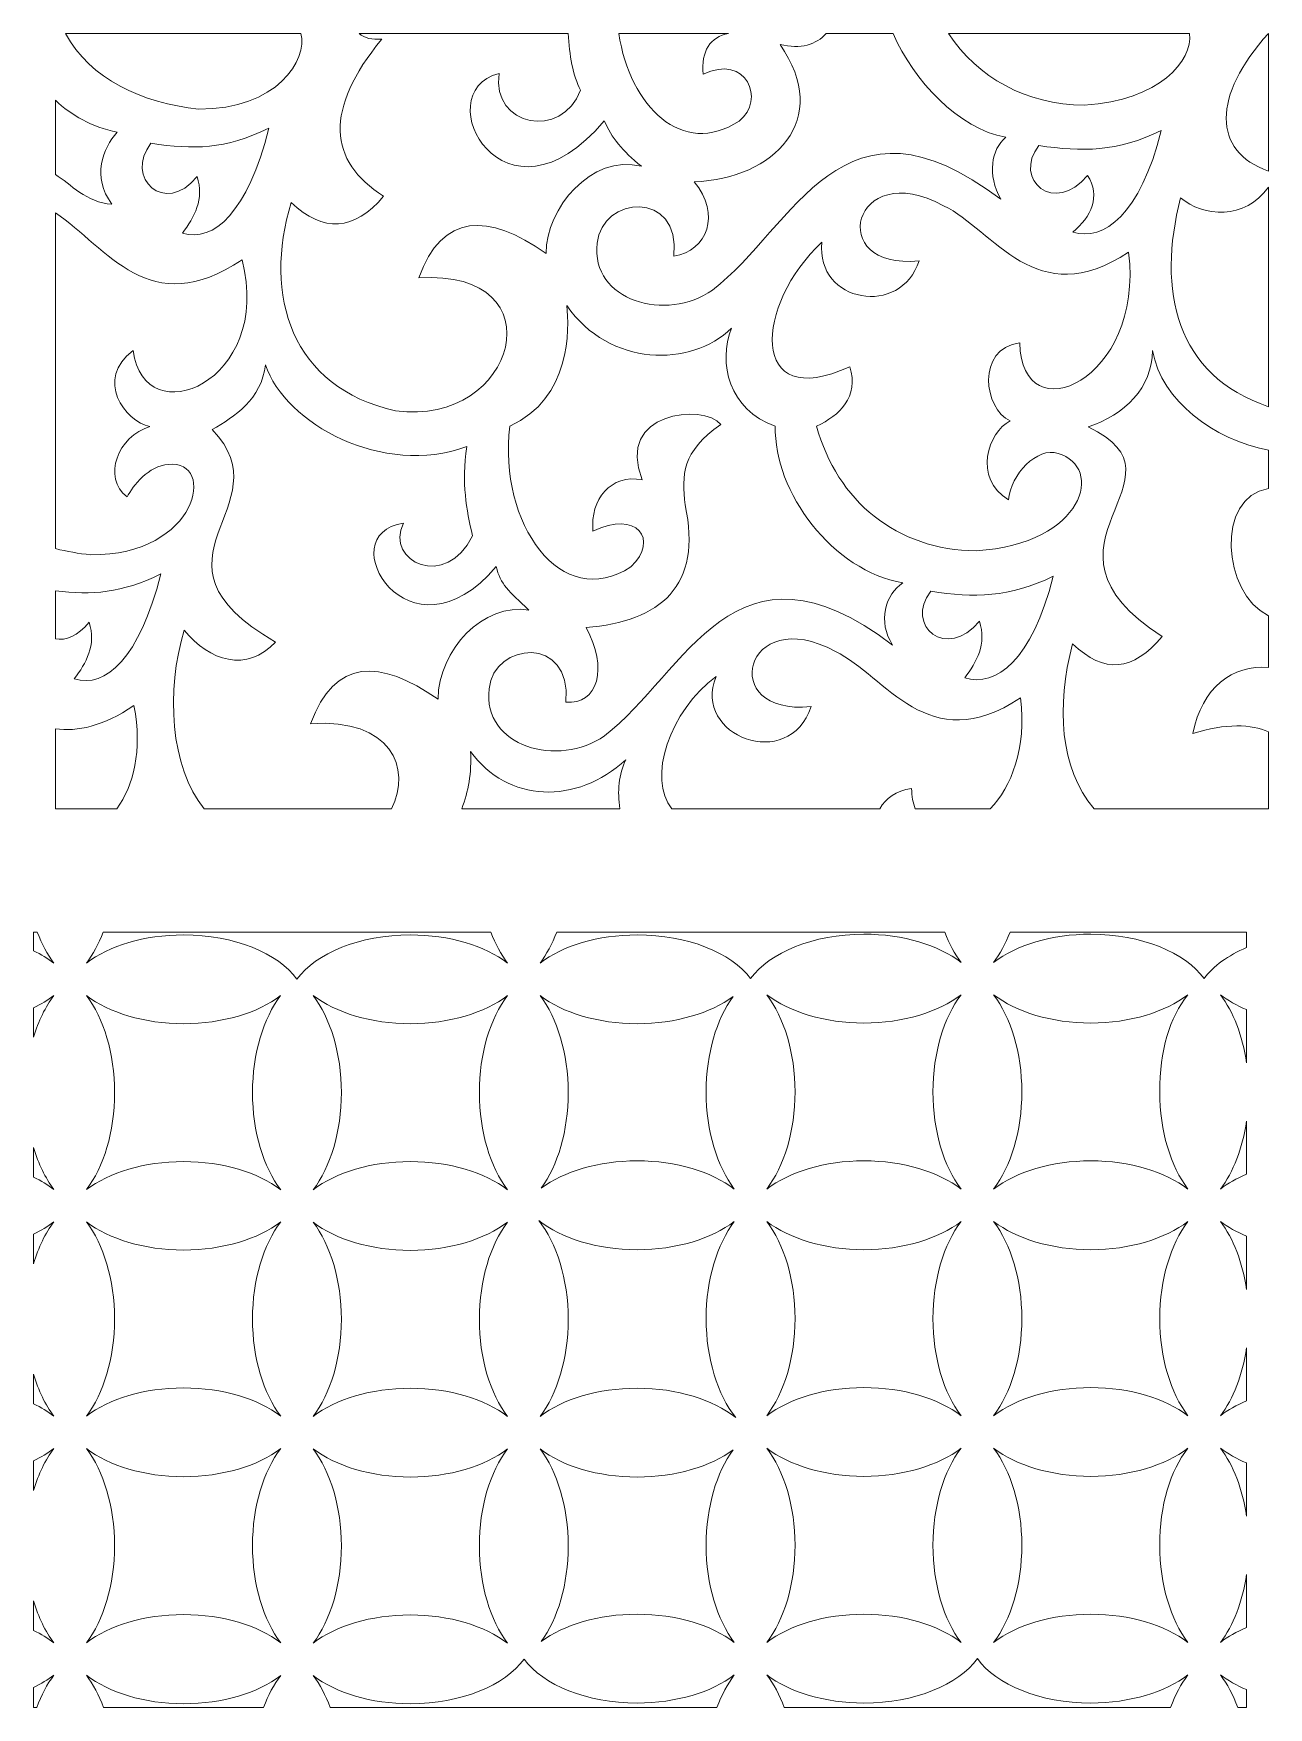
# Model space of a CAD drawing. Header units: centimetres. Extents: x -21.2 to 21.2, y -28.7 to 28.7.
import ezdxf

# ---------------------------------------------------------------- set-up
doc = ezdxf.new("R2010")
doc.units = ezdxf.units.CM
doc.header["$MEASUREMENT"] = 0
doc.layers.add('layer 1', color=7, linetype='Continuous')

msp = doc.modelspace()

# ---------------------------------------------------------------- linework, layer by layer
at = {"layer": 'layer 1', "color": 30, "lineweight": 9}
for points, knots in [([(-12.00481, 28.7196), (-11.75838, 27.82952), (-12.82963, 26.09961), (-15.51256, 26.12722), (-15.51256, 26.12722), (-17.45763, 26.32726), (-19.23734, 27.15123), (-20.07798, 28.7196), (-20.07798, 28.7196), (-20.07798, 28.7196), (-12.00481, 28.7196), (-12.00481, 28.7196)], [0, 0, 0, 0, 0.25, 0.25, 0.25, 0.25, 0.5, 0.5, 0.5, 0.5, 1, 1, 1, 1]), ([(-2.83618, 28.7196), (-2.80544, 27.97819), (-2.67031, 27.26565), (-2.41398, 26.77723), (-2.41398, 26.77723), (-3.05542, 25.06295), (-5.46764, 25.52908), (-5.21222, 27.35152), (-5.21222, 27.35152), (-7.74259, 26.66783), (-5.00828, 21.65801), (-1.60327, 25.726), (-1.60327, 25.726), (-1.34276, 25.14673), (-0.9944, 24.69216), (-0.32412, 24.16419), (-0.32412, 24.16419), (-2.06194, 24.58832), (-3.59693, 22.71623), (-3.59772, 21.17149), (-3.59772, 21.17149), (-5.59869, 22.57052), (-7.14727, 22.57487), (-7.96647, 20.33065), (-7.96647, 20.33065), (-3.1473, 20.66323), (-4.59811, 15.19254), (-8.75794, 15.77616), (-8.75794, 15.77616), (-12.33755, 16.55883), (-13.31366, 19.73521), (-12.33522, 22.92323), (-12.33522, 22.92323), (-11.23777, 21.87235), (-10.18251, 21.94241), (-9.16946, 23.13344), (-9.16946, 23.13344), (-11.07129, 24.34369), (-11.21373, 26.1042), (-9.23278, 28.52883), (-9.23278, 28.52883), (-9.56085, 28.48857), (-9.81509, 28.56549), (-10.0101, 28.7196), (-10.0101, 28.7196), (-10.0101, 28.7196), (-2.83618, 28.7196), (-2.83618, 28.7196)], [0, 0, 0, 0, 0.07692308, 0.07692308, 0.07692308, 0.07692308, 0.15384615, 0.15384615, 0.15384615, 0.15384615, 0.23076923, 0.23076923, 0.23076923, 0.23076923, 0.30769231, 0.30769231, 0.30769231, 0.30769231, 0.38461538, 0.38461538, 0.38461538, 0.38461538, 0.46153846, 0.46153846, 0.46153846, 0.46153846, 0.53846154, 0.53846154, 0.53846154, 0.53846154, 0.61538462, 0.61538462, 0.61538462, 0.61538462, 0.69230769, 0.69230769, 0.69230769, 0.69230769, 0.76923077, 0.76923077, 0.76923077, 0.76923077, 0.84615385, 0.84615385, 0.84615385, 0.84615385, 1, 1, 1, 1]), ([(8.30182, 28.7196), (9.00436, 27.09649), (10.5438, 25.44948), (12.1638, 25.15737), (12.1638, 25.15737), (11.66512, 24.74364), (11.53192, 23.87184), (11.99353, 23.03055), (11.99353, 23.03055), (6.55976, 27.17575), (4.91988, 22.07746), (2.11333, 19.91727), (2.11333, 19.91727), (0.5331, 18.8019), (-2.08361, 19.53744), (-1.84329, 21.52865), (-1.84329, 21.52865), (-1.69557, 23.13416), (1.01604, 23.38522), (0.7839, 21.07326), (0.7839, 21.07326), (1.93783, 21.25879), (2.39928, 22.51522), (1.48027, 23.63044), (1.48027, 23.63044), (4.22101, 23.72084), (6.231, 25.76655), (4.42399, 28.34196), (4.42399, 28.34196), (5.13565, 28.17197), (5.67046, 28.33618), (6.00624, 28.7196), (6.00624, 28.7196), (6.00624, 28.7196), (8.30182, 28.7196), (8.30182, 28.7196)], [0, 0, 0, 0, 0.1, 0.1, 0.1, 0.1, 0.2, 0.2, 0.2, 0.2, 0.3, 0.3, 0.3, 0.3, 0.4, 0.4, 0.4, 0.4, 0.5, 0.5, 0.5, 0.5, 0.6, 0.6, 0.6, 0.6, 0.7, 0.7, 0.7, 0.7, 0.8, 0.8, 0.8, 0.8, 1, 1, 1, 1]), ([(2.65316, 28.7196), (2.03995, 28.60372), (1.7104, 28.11953), (1.78392, 27.31815), (1.78392, 27.31815), (3.27113, 28.04132), (3.94472, 26.44321), (3.01839, 25.71554), (3.01839, 25.71554), (1.07251, 24.43486), (-0.7181, 26.21565), (-1.10628, 28.7196), (-1.10628, 28.7196), (-1.10628, 28.7196), (2.65316, 28.7196), (2.65316, 28.7196)], [0, 0, 0, 0, 0.2, 0.2, 0.2, 0.2, 0.4, 0.4, 0.4, 0.4, 0.6, 0.6, 0.6, 0.6, 1, 1, 1, 1]), ([(18.47203, 28.7196), (18.57315, 27.7727), (17.46199, 26.43122), (14.86051, 26.26275), (14.86051, 26.26275), (12.8531, 26.27866), (11.20494, 27.20562), (10.20042, 28.7196), (10.20042, 28.7196), (10.20042, 28.7196), (18.47203, 28.7196), (18.47203, 28.7196)], [0, 0, 0, 0, 0.25, 0.25, 0.25, 0.25, 0.5, 0.5, 0.5, 0.5, 1, 1, 1, 1]), ([(21.17603, 23.99729), (21.17603, 23.99729), (21.17278, 28.7196), (21.17278, 28.7196), (21.17278, 28.7196), (19.2457, 26.58022), (19.23967, 24.67489), (21.17603, 23.99729)], [0, 0, 0, 0, 0.33333333, 0.33333333, 0.33333333, 0.33333333, 1, 1, 1, 1]), ([(-20.42351, 26.42695), (-19.87617, 25.91072), (-19.18335, 25.51774), (-18.31118, 25.33149), (-18.31118, 25.33149), (-18.79476, 24.76314), (-19.18753, 23.81623), (-18.49018, 22.86514), (-18.49018, 22.86514), (-19.36415, 22.9074), (-19.90465, 23.56058), (-20.42351, 23.87652), (-20.42351, 23.87652), (-20.42351, 23.87652), (-20.42351, 26.42695), (-20.42351, 26.42695)], [0, 0, 0, 0, 0.2, 0.2, 0.2, 0.2, 0.4, 0.4, 0.4, 0.4, 0.6, 0.6, 0.6, 0.6, 1, 1, 1, 1]), ([(-15.56571, 23.8144), (-15.30721, 23.02623), (-15.66594, 22.41321), (-16.07216, 21.87024), (-16.07216, 21.87024), (-14.99596, 21.5371), (-13.83272, 22.57995), (-13.10469, 25.46956), (-13.10469, 25.46956), (-14.61877, 24.73606), (-15.66415, 24.73086), (-17.14836, 24.95287), (-17.14836, 24.95287), (-18.06913, 23.78774), (-16.68162, 22.4275), (-15.56571, 23.8144)], [0, 0, 0, 0, 0.2, 0.2, 0.2, 0.2, 0.4, 0.4, 0.4, 0.4, 0.6, 0.6, 0.6, 0.6, 1, 1, 1, 1]), ([(14.97008, 23.85035), (15.43402, 23.13066), (15.09241, 22.43204), (14.46363, 21.90619), (14.46363, 21.90619), (15.53983, 21.57305), (16.77285, 22.50155), (17.50088, 25.39115), (17.50088, 25.39115), (15.98679, 24.65765), (14.78842, 24.65168), (13.30421, 24.87368), (13.30421, 24.87368), (12.38344, 23.70855), (13.85417, 22.46345), (14.97008, 23.85035)], [0, 0, 0, 0, 0.2, 0.2, 0.2, 0.2, 0.4, 0.4, 0.4, 0.4, 0.6, 0.6, 0.6, 0.6, 1, 1, 1, 1]), ([(5.67997, 15.24623), (6.46562, 15.61052), (7.13903, 16.24646), (6.81944, 17.28688), (6.81944, 17.28688), (3.31653, 15.67178), (3.56544, 19.43728), (5.86027, 21.55856), (5.86027, 21.55856), (5.63868, 19.46594), (8.58141, 18.9765), (9.19341, 20.92083), (9.19341, 20.92083), (5.943, 20.57717), (6.90021, 24.52168), (10.03477, 22.80826), (10.03477, 22.80826), (11.77446, 21.96961), (13.18771, 19.11989), (16.37864, 21.21548), (16.37864, 21.21548), (16.92441, 16.80567), (12.70206, 14.94541), (12.64359, 18.10534), (12.64359, 18.10534), (11.13712, 17.90363), (11.41946, 15.82873), (12.31694, 15.42602), (12.31694, 15.42602), (11.56609, 15.04521), (11.02278, 13.46833), (12.26087, 12.71937), (12.26087, 12.71937), (12.33613, 13.58404), (13.24404, 14.54929), (13.96222, 14.30914), (13.96222, 14.30914), (15.53618, 13.8568), (14.89232, 11.20997), (11.15423, 10.96789), (11.15423, 10.96789), (8.43359, 10.98946), (6.37281, 12.68445), (5.67997, 15.24623)], [0, 0, 0, 0, 0.08333333, 0.08333333, 0.08333333, 0.08333333, 0.16666667, 0.16666667, 0.16666667, 0.16666667, 0.25, 0.25, 0.25, 0.25, 0.33333333, 0.33333333, 0.33333333, 0.33333333, 0.41666667, 0.41666667, 0.41666667, 0.41666667, 0.5, 0.5, 0.5, 0.5, 0.58333333, 0.58333333, 0.58333333, 0.58333333, 0.66666667, 0.66666667, 0.66666667, 0.66666667, 0.75, 0.75, 0.75, 0.75, 0.83333333, 0.83333333, 0.83333333, 0.83333333, 1, 1, 1, 1]), ([(21.17649, 15.91447), (18.00403, 16.97749), (17.33535, 19.90094), (18.16321, 23.07648), (18.16321, 23.07648), (18.92125, 22.44219), (20.37631, 22.29781), (21.17649, 23.45008), (21.17649, 23.45008), (21.17649, 23.45008), (21.17649, 15.91447), (21.17649, 15.91447)], [0, 0, 0, 0, 0.25, 0.25, 0.25, 0.25, 0.5, 0.5, 0.5, 0.5, 1, 1, 1, 1]), ([(-20.42351, 22.56847), (-18.63269, 21.34806), (-17.21127, 18.83098), (-14.02487, 20.95351), (-14.02487, 20.95351), (-12.93611, 16.7434), (-17.39744, 14.93096), (-17.75992, 17.84337), (-17.75992, 17.84337), (-19.08802, 16.85511), (-18.0444, 15.40852), (-17.18547, 15.23002), (-17.18547, 15.23002), (-18.28451, 14.9082), (-18.82681, 13.48161), (-17.96855, 12.81856), (-17.96855, 12.81856), (-17.76281, 13.20388), (-17.23198, 13.88605), (-16.55208, 13.93251), (-16.55208, 13.93251), (-14.88186, 14.11031), (-15.5124, 10.79421), (-19.21884, 10.83236), (-19.21884, 10.83236), (-19.63023, 10.87467), (-20.03421, 10.9449), (-20.42351, 11.04417), (-20.42351, 11.04417), (-20.42351, 11.04417), (-20.42351, 22.56847), (-20.42351, 22.56847)], [0, 0, 0, 0, 0.11111111, 0.11111111, 0.11111111, 0.11111111, 0.22222222, 0.22222222, 0.22222222, 0.22222222, 0.33333333, 0.33333333, 0.33333333, 0.33333333, 0.44444444, 0.44444444, 0.44444444, 0.44444444, 0.55555556, 0.55555556, 0.55555556, 0.55555556, 0.66666667, 0.66666667, 0.66666667, 0.66666667, 0.77777778, 0.77777778, 0.77777778, 0.77777778, 1, 1, 1, 1]), ([(-2.88974, 19.38213), (-1.42189, 17.27308), (1.37253, 17.25423), (2.76047, 18.60655), (2.76047, 18.60655), (2.29012, 17.42014), (2.67017, 15.80011), (4.26284, 15.24912), (4.26284, 15.24912), (4.2023, 12.97723), (6.23565, 10.27352), (8.64191, 9.87069), (8.64191, 9.87069), (8.0405, 9.4912), (7.7601, 8.53191), (8.28725, 7.73569), (8.28725, 7.73569), (2.85348, 11.88089), (1.2136, 6.7826), (-1.59296, 4.62241), (-1.59296, 4.62241), (-3.17318, 3.50704), (-5.7899, 4.24258), (-5.54958, 6.23379), (-5.54958, 6.23379), (-5.40185, 7.8393), (-2.69024, 8.09036), (-2.92238, 5.7784), (-2.92238, 5.7784), (-1.81981, 5.65578), (-1.46108, 6.96357), (-2.22601, 8.33558), (-2.22601, 8.33558), (0.32481, 8.54742), (1.77492, 9.75451), (1.17072, 12.54241), (1.17072, 12.54241), (1.06594, 13.57595), (1.03465, 14.35196), (2.39796, 15.30704), (2.39796, 15.30704), (1.80097, 16.03135), (-1.24413, 15.73849), (-0.30015, 13.40697), (-0.30015, 13.40697), (-1.38229, 13.61205), (-2.09043, 12.73186), (-1.99085, 11.64664), (-1.99085, 11.64664), (-0.50364, 12.36982), (0.30174, 11.36087), (-0.6879, 10.42068), (-0.6879, 10.42068), (-3.08297, 8.84435), (-5.24278, 11.90612), (-4.84185, 15.24562), (-4.84185, 15.24562), (-2.74325, 16.19913), (-2.79581, 18.58976), (-2.88974, 19.38213)], [0, 0, 0, 0, 0.0625, 0.0625, 0.0625, 0.0625, 0.125, 0.125, 0.125, 0.125, 0.1875, 0.1875, 0.1875, 0.1875, 0.25, 0.25, 0.25, 0.25, 0.3125, 0.3125, 0.3125, 0.3125, 0.375, 0.375, 0.375, 0.375, 0.4375, 0.4375, 0.4375, 0.4375, 0.5, 0.5, 0.5, 0.5, 0.5625, 0.5625, 0.5625, 0.5625, 0.625, 0.625, 0.625, 0.625, 0.6875, 0.6875, 0.6875, 0.6875, 0.75, 0.75, 0.75, 0.75, 0.8125, 0.8125, 0.8125, 0.8125, 0.875, 0.875, 0.875, 0.875, 1, 1, 1, 1]), ([(15.19265, 2.11962), (14.02549, 3.54162), (13.88877, 5.60226), (14.45693, 7.78162), (14.45693, 7.78162), (15.55439, 6.73074), (16.52047, 6.83832), (17.53352, 8.02936), (17.53352, 8.02936), (12.56784, 11.20565), (18.76392, 13.43201), (14.98753, 15.22375), (14.98753, 15.22375), (16.24032, 15.62509), (17.19817, 16.5718), (17.19554, 17.84194), (17.19554, 17.84194), (17.52944, 16.08441), (19.27126, 14.81104), (21.1727, 14.42084), (21.1727, 14.42084), (21.1727, 14.42084), (21.17595, 13.1079), (21.17595, 13.1079), (21.17595, 13.1079), (19.35454, 12.81074), (19.58203, 9.52869), (21.17303, 8.74193), (21.17303, 8.74193), (21.17303, 8.74193), (21.17649, 6.96081), (21.17649, 6.96081), (21.17649, 6.96081), (19.95111, 7.0718), (18.88998, 6.27921), (18.57824, 4.70111), (18.57824, 4.70111), (19.72481, 5.05684), (20.58346, 5.02218), (21.1765, 4.75727), (21.1765, 4.75727), (21.1765, 4.75727), (21.17649, 2.11962), (21.17649, 2.11962), (21.17649, 2.11962), (21.17649, 2.11962), (15.19265, 2.11962), (15.19265, 2.11962)], [0, 0, 0, 0, 0.07692308, 0.07692308, 0.07692308, 0.07692308, 0.15384615, 0.15384615, 0.15384615, 0.15384615, 0.23076923, 0.23076923, 0.23076923, 0.23076923, 0.30769231, 0.30769231, 0.30769231, 0.30769231, 0.38461538, 0.38461538, 0.38461538, 0.38461538, 0.46153846, 0.46153846, 0.46153846, 0.46153846, 0.53846154, 0.53846154, 0.53846154, 0.53846154, 0.61538462, 0.61538462, 0.61538462, 0.61538462, 0.69230769, 0.69230769, 0.69230769, 0.69230769, 0.76923077, 0.76923077, 0.76923077, 0.76923077, 0.84615385, 0.84615385, 0.84615385, 0.84615385, 1, 1, 1, 1]), ([(-15.32649, 2.11962), (-16.49109, 3.52681), (-16.6374, 6.1915), (-16.00726, 8.24468), (-16.00726, 8.24468), (-15.14948, 7.17668), (-13.85455, 6.7845), (-12.87574, 7.83858), (-12.87574, 7.83858), (-17.79794, 10.70082), (-12.49996, 12.45137), (-15.04359, 15.13019), (-15.04359, 15.13019), (-14.29719, 15.55857), (-13.34778, 16.1772), (-13.2238, 17.35271), (-13.2238, 17.35271), (-12.54062, 15.32729), (-9.19721, 13.48865), (-6.31924, 14.54419), (-6.31924, 14.54419), (-6.49312, 13.2462), (-6.33928, 12.41958), (-6.12026, 11.48237), (-6.12026, 11.48237), (-7.01263, 9.611), (-9.14997, 10.58926), (-8.48306, 11.91614), (-8.48306, 11.91614), (-11.06219, 11.55088), (-8.27957, 6.90802), (-5.30955, 10.43114), (-5.30955, 10.43114), (-5.16467, 9.81969), (-4.88767, 9.5835), (-4.18448, 8.93782), (-4.18448, 8.93782), (-5.74173, 9.19211), (-7.28967, 7.57545), (-7.30401, 5.87663), (-7.30401, 5.87663), (-9.30497, 7.27566), (-10.85355, 7.28001), (-11.67275, 5.03579), (-11.67275, 5.03579), (-8.90969, 5.22646), (-8.20776, 3.50946), (-8.89579, 2.11961), (-8.89579, 2.11961), (-8.89579, 2.11961), (-15.32649, 2.11962), (-15.32649, 2.11962)], [0, 0, 0, 0, 0.07142857, 0.07142857, 0.07142857, 0.07142857, 0.14285714, 0.14285714, 0.14285714, 0.14285714, 0.21428571, 0.21428571, 0.21428571, 0.21428571, 0.28571429, 0.28571429, 0.28571429, 0.28571429, 0.35714286, 0.35714286, 0.35714286, 0.35714286, 0.42857143, 0.42857143, 0.42857143, 0.42857143, 0.5, 0.5, 0.5, 0.5, 0.57142857, 0.57142857, 0.57142857, 0.57142857, 0.64285714, 0.64285714, 0.64285714, 0.64285714, 0.71428571, 0.71428571, 0.71428571, 0.71428571, 0.78571429, 0.78571429, 0.78571429, 0.78571429, 0.85714286, 0.85714286, 0.85714286, 0.85714286, 1, 1, 1, 1]), ([(-20.42351, 9.59897), (-19.15763, 9.44428), (-18.17431, 9.51424), (-16.81097, 10.1747), (-16.81097, 10.1747), (-17.539, 7.2851), (-18.70225, 6.24224), (-19.77844, 6.57538), (-19.77844, 6.57538), (-19.37222, 7.11834), (-19.01349, 7.73137), (-19.27199, 8.51954), (-19.27199, 8.51954), (-19.65903, 8.03852), (-20.07875, 7.88796), (-20.42351, 7.94511), (-20.42351, 7.94511), (-20.42351, 7.94511), (-20.42351, 9.59897), (-20.42351, 9.59897)], [0, 0, 0, 0, 0.16666667, 0.16666667, 0.16666667, 0.16666667, 0.33333333, 0.33333333, 0.33333333, 0.33333333, 0.5, 0.5, 0.5, 0.5, 0.66666667, 0.66666667, 0.66666667, 0.66666667, 1, 1, 1, 1]), ([(11.2638, 8.55549), (11.5223, 7.76732), (11.16357, 7.1543), (10.75735, 6.61133), (10.75735, 6.61133), (11.83354, 6.27819), (13.06657, 7.20669), (13.7946, 10.09629), (13.7946, 10.09629), (12.28051, 9.36279), (11.08214, 9.35682), (9.59793, 9.57882), (9.59793, 9.57882), (8.67716, 8.41369), (10.14788, 7.16859), (11.2638, 8.55549)], [0, 0, 0, 0, 0.2, 0.2, 0.2, 0.2, 0.4, 0.4, 0.4, 0.4, 0.6, 0.6, 0.6, 0.6, 1, 1, 1, 1]), ([(0.71302, 2.1196), (-0.13438, 3.13152), (0.6308, 5.4902), (2.23541, 6.65449), (2.23541, 6.65449), (1.38852, 4.61072), (4.74654, 3.34516), (5.48713, 5.62597), (5.48713, 5.62597), (2.23672, 5.28231), (3.19393, 9.22682), (6.32849, 7.5134), (6.32849, 7.5134), (8.06818, 6.67475), (9.48142, 3.82503), (12.67236, 5.92062), (12.67236, 5.92062), (12.88859, 4.17334), (12.35627, 2.874), (11.631, 2.11961), (11.631, 2.11961), (11.631, 2.11961), (9.05714, 2.11962), (9.05714, 2.11962), (9.05714, 2.11962), (8.98524, 2.31163), (8.94281, 2.5415), (8.93731, 2.81048), (8.93731, 2.81048), (8.39738, 2.73819), (8.04547, 2.47381), (7.8529, 2.11963), (7.8529, 2.11963), (7.8529, 2.11963), (0.71302, 2.1196), (0.71302, 2.1196)], [0, 0, 0, 0, 0.1, 0.1, 0.1, 0.1, 0.2, 0.2, 0.2, 0.2, 0.3, 0.3, 0.3, 0.3, 0.4, 0.4, 0.4, 0.4, 0.5, 0.5, 0.5, 0.5, 0.6, 0.6, 0.6, 0.6, 0.7, 0.7, 0.7, 0.7, 0.8, 0.8, 0.8, 0.8, 1, 1, 1, 1]), ([(-20.42351, 4.86426), (-19.67159, 4.75592), (-18.80124, 4.94584), (-17.73115, 5.65865), (-17.73115, 5.65865), (-17.43091, 4.10214), (-17.75378, 2.90341), (-18.31539, 2.11962), (-18.31539, 2.11962), (-18.31539, 2.11962), (-20.42351, 2.11962), (-20.42351, 2.11962), (-20.42351, 2.11962), (-20.42351, 2.11962), (-20.42351, 4.86426), (-20.42351, 4.86426)], [0, 0, 0, 0, 0.2, 0.2, 0.2, 0.2, 0.4, 0.4, 0.4, 0.4, 0.6, 0.6, 0.6, 0.6, 1, 1, 1, 1]), ([(-6.4888, 2.11962), (-6.26088, 2.69968), (-6.15056, 3.35845), (-6.18453, 4.08727), (-6.18453, 4.08727), (-4.93604, 2.32473), (-2.54611, 2.23973), (-0.86683, 3.79783), (-0.86683, 3.79783), (-1.0943, 3.30653), (-1.16644, 2.70654), (-1.06469, 2.11962), (-1.06469, 2.11962), (-1.06469, 2.11962), (-6.4888, 2.11962), (-6.4888, 2.11962)], [0, 0, 0, 0, 0.2, 0.2, 0.2, 0.2, 0.4, 0.4, 0.4, 0.4, 0.6, 0.6, 0.6, 0.6, 1, 1, 1, 1])]:
    msp.add_open_spline(points, degree=3, knots=knots, dxfattribs=at)
at = {"layer": 'layer 1', "color": 230, "lineweight": 9}
for points, knots in [([(-21.04723, -2.1196), (-21.04723, -2.1196), (-21.17651, -2.1196), (-21.17651, -2.1196), (-21.17651, -2.1196), (-21.17651, -2.1196), (-21.17651, -2.75577), (-21.17651, -2.75577), (-21.17651, -2.75577), (-20.91667, -2.8788), (-20.68161, -3.01964), (-20.47652, -3.17518), (-20.47652, -3.17518), (-20.70026, -2.88016), (-20.89357, -2.52315), (-21.04723, -2.1196)], [0, 0, 0, 0, 0.2, 0.2, 0.2, 0.2, 0.4, 0.4, 0.4, 0.4, 0.6, 0.6, 0.6, 0.6, 1, 1, 1, 1]), ([(-5.49144, -2.1196), (-5.33779, -2.52314), (-5.14448, -2.88015), (-4.92074, -3.17518), (-4.92074, -3.17518), (-5.69638, -2.58695), (-6.90044, -2.20912), (-8.2521, -2.20912), (-8.2521, -2.20912), (-9.99371, -2.20912), (-11.49019, -2.83642), (-12.14103, -3.7328), (-12.14103, -3.7328), (-12.79187, -2.83642), (-14.28835, -2.20912), (-16.02996, -2.20912), (-16.02996, -2.20912), (-17.38162, -2.20912), (-18.58566, -2.58695), (-19.36132, -3.17517), (-19.36132, -3.17517), (-19.13758, -2.88015), (-18.94428, -2.52314), (-18.79063, -2.1196), (-18.79063, -2.1196), (-18.79063, -2.1196), (-5.49144, -2.1196), (-5.49144, -2.1196)], [0, 0, 0, 0, 0.125, 0.125, 0.125, 0.125, 0.25, 0.25, 0.25, 0.25, 0.375, 0.375, 0.375, 0.375, 0.5, 0.5, 0.5, 0.5, 0.625, 0.625, 0.625, 0.625, 0.75, 0.75, 0.75, 0.75, 1, 1, 1, 1]), ([(-3.23484, -2.1196), (-3.38849, -2.52313), (-3.5818, -2.88015), (-3.80554, -3.17517), (-3.80554, -3.17517), (-3.02988, -2.58695), (-1.82583, -2.20912), (-0.47418, -2.20912), (-0.47418, -2.20912), (1.25731, -2.20912), (2.75796, -2.82083), (3.41475, -3.70888), (3.41475, -3.70888), (4.06559, -2.8125), (5.56207, -2.1852), (7.30368, -2.1852), (7.30368, -2.1852), (8.65534, -2.1852), (9.8594, -2.56303), (10.63504, -3.15126), (10.63504, -3.15126), (10.41574, -2.86207), (10.22566, -2.51334), (10.07352, -2.1196), (10.07352, -2.1196), (10.07352, -2.1196), (-3.23484, -2.1196), (-3.23484, -2.1196)], [0, 0, 0, 0, 0.125, 0.125, 0.125, 0.125, 0.25, 0.25, 0.25, 0.25, 0.375, 0.375, 0.375, 0.375, 0.5, 0.5, 0.5, 0.5, 0.625, 0.625, 0.625, 0.625, 0.75, 0.75, 0.75, 0.75, 1, 1, 1, 1]), ([(12.31176, -2.1196), (12.15962, -2.51333), (11.96955, -2.86207), (11.75024, -3.15125), (11.75024, -3.15125), (12.5259, -2.56303), (13.72994, -2.1852), (15.0816, -2.1852), (15.0816, -2.1852), (16.82321, -2.1852), (18.31969, -2.81246), (18.97053, -3.70884), (18.97053, -3.70884), (19.28254, -3.27911), (19.78893, -2.91122), (20.42349, -2.64466), (20.42349, -2.64466), (20.42349, -2.64466), (20.42349, -2.1196), (20.42349, -2.1196), (20.42349, -2.1196), (20.42349, -2.1196), (12.31176, -2.1196), (12.31176, -2.1196)], [0, 0, 0, 0, 0.14285714, 0.14285714, 0.14285714, 0.14285714, 0.28571429, 0.28571429, 0.28571429, 0.28571429, 0.42857143, 0.42857143, 0.42857143, 0.42857143, 0.57142857, 0.57142857, 0.57142857, 0.57142857, 0.71428571, 0.71428571, 0.71428571, 0.71428571, 1, 1, 1, 1]), ([(-21.17651, -4.70979), (-20.91668, -4.58676), (-20.68161, -4.44592), (-20.47651, -4.29038), (-20.47651, -4.29038), (-20.76831, -4.67516), (-21.00852, -5.16246), (-21.17651, -5.72084), (-21.17651, -5.72084), (-21.17651, -5.72084), (-21.17651, -4.70979), (-21.17651, -4.70979)], [0, 0, 0, 0, 0.25, 0.25, 0.25, 0.25, 0.5, 0.5, 0.5, 0.5, 1, 1, 1, 1]), ([(-19.35955, -10.95074), (-18.77234, -10.17501), (-18.39524, -8.97206), (-18.39524, -7.62176), (-18.39524, -7.62176), (-18.39524, -6.27011), (-18.7731, -5.06606), (-19.36134, -4.29039), (-19.36134, -4.29039), (-18.58568, -4.87864), (-17.38163, -5.25648), (-16.02996, -5.25648), (-16.02996, -5.25648), (-14.68009, -5.25648), (-13.47753, -4.87968), (-12.70178, -4.29277), (-12.70178, -4.29277), (-13.28898, -5.06849), (-13.66605, -6.27145), (-13.66605, -7.62173), (-13.66605, -7.62173), (-13.66605, -8.97338), (-13.28819, -10.17743), (-12.69995, -10.9531), (-12.69995, -10.9531), (-13.47561, -10.36485), (-14.67966, -9.98701), (-16.03133, -9.98701), (-16.03133, -9.98701), (-17.38116, -9.98701), (-18.58379, -10.36387), (-19.35955, -10.95074)], [0, 0, 0, 0, 0.11111111, 0.11111111, 0.11111111, 0.11111111, 0.22222222, 0.22222222, 0.22222222, 0.22222222, 0.33333333, 0.33333333, 0.33333333, 0.33333333, 0.44444444, 0.44444444, 0.44444444, 0.44444444, 0.55555556, 0.55555556, 0.55555556, 0.55555556, 0.66666667, 0.66666667, 0.66666667, 0.66666667, 0.77777778, 0.77777778, 0.77777778, 0.77777778, 1, 1, 1, 1]), ([(-11.58663, -4.28797), (-10.99733, -5.06355), (-10.61869, -6.26868), (-10.61869, -7.62173), (-10.61869, -7.62173), (-10.61869, -8.97338), (-10.99654, -10.17744), (-11.58478, -10.95311), (-11.58478, -10.95311), (-10.80913, -10.36487), (-9.6051, -9.98701), (-8.25341, -9.98701), (-8.25341, -9.98701), (-6.89991, -9.98701), (-5.69444, -10.36587), (-4.91892, -10.95548), (-4.91892, -10.95548), (-5.5082, -10.17993), (-5.88682, -8.97483), (-5.88682, -7.62176), (-5.88682, -7.62176), (-5.88682, -6.27011), (-5.50897, -5.06605), (-4.92073, -4.29038), (-4.92073, -4.29038), (-5.69638, -4.87862), (-6.90041, -5.25648), (-8.2521, -5.25648), (-8.2521, -5.25648), (-9.6056, -5.25648), (-10.81109, -4.87758), (-11.58663, -4.28797)], [0, 0, 0, 0, 0.11111111, 0.11111111, 0.11111111, 0.11111111, 0.22222222, 0.22222222, 0.22222222, 0.22222222, 0.33333333, 0.33333333, 0.33333333, 0.33333333, 0.44444444, 0.44444444, 0.44444444, 0.44444444, 0.55555556, 0.55555556, 0.55555556, 0.55555556, 0.66666667, 0.66666667, 0.66666667, 0.66666667, 0.77777778, 0.77777778, 0.77777778, 0.77777778, 1, 1, 1, 1]), ([(-3.76566, -10.89939), (-3.20029, -10.12248), (-2.83946, -8.94261), (-2.83946, -7.62176), (-2.83946, -7.62176), (-2.83946, -6.27011), (-3.21732, -5.06606), (-3.80556, -4.29039), (-3.80556, -4.29039), (-3.0299, -4.87864), (-1.82585, -5.25648), (-0.47418, -5.25648), (-0.47418, -5.25648), (0.85453, -5.25648), (2.04053, -4.89138), (2.81722, -4.3202), (2.81722, -4.3202), (2.25186, -5.09711), (1.89107, -6.27698), (1.89107, -7.59781), (1.89107, -7.59781), (1.89107, -8.94946), (2.26893, -10.15351), (2.85717, -10.92918), (2.85717, -10.92918), (2.08151, -10.34093), (0.87746, -9.96309), (-0.47421, -9.96309), (-0.47421, -9.96309), (-1.8029, -9.96309), (-2.98896, -10.32822), (-3.76566, -10.89939)], [0, 0, 0, 0, 0.11111111, 0.11111111, 0.11111111, 0.11111111, 0.22222222, 0.22222222, 0.22222222, 0.22222222, 0.33333333, 0.33333333, 0.33333333, 0.33333333, 0.44444444, 0.44444444, 0.44444444, 0.44444444, 0.55555556, 0.55555556, 0.55555556, 0.55555556, 0.66666667, 0.66666667, 0.66666667, 0.66666667, 0.77777778, 0.77777778, 0.77777778, 0.77777778, 1, 1, 1, 1]), ([(3.97233, -4.26645), (4.56058, -5.04211), (4.93843, -6.24615), (4.93843, -7.59781), (4.93843, -7.59781), (4.93843, -8.94946), (4.56058, -10.15352), (3.97234, -10.92919), (3.97234, -10.92919), (4.74799, -10.34095), (5.95202, -9.96309), (7.30371, -9.96309), (7.30371, -9.96309), (8.65536, -9.96309), (9.8594, -10.34092), (10.63503, -10.92915), (10.63503, -10.92915), (10.0468, -10.15352), (9.66896, -8.94951), (9.66896, -7.59784), (9.66896, -7.59784), (9.66896, -6.24619), (10.04681, -5.04213), (10.63505, -4.26646), (10.63505, -4.26646), (9.8594, -4.8547), (8.65537, -5.23256), (7.30368, -5.23256), (7.30368, -5.23256), (5.95201, -5.23256), (4.74797, -4.8547), (3.97233, -4.26645)], [0, 0, 0, 0, 0.11111111, 0.11111111, 0.11111111, 0.11111111, 0.22222222, 0.22222222, 0.22222222, 0.22222222, 0.33333333, 0.33333333, 0.33333333, 0.33333333, 0.44444444, 0.44444444, 0.44444444, 0.44444444, 0.55555556, 0.55555556, 0.55555556, 0.55555556, 0.66666667, 0.66666667, 0.66666667, 0.66666667, 0.77777778, 0.77777778, 0.77777778, 0.77777778, 1, 1, 1, 1]), ([(11.75021, -10.92919), (12.33846, -10.15354), (12.71632, -8.94952), (12.71632, -7.59784), (12.71632, -7.59784), (12.71632, -6.24619), (12.33846, -5.04214), (11.75022, -4.26647), (11.75022, -4.26647), (12.52588, -4.85472), (13.72993, -5.23256), (15.0816, -5.23256), (15.0816, -5.23256), (16.43329, -5.23256), (17.63734, -4.85468), (18.41298, -4.26642), (18.41298, -4.26642), (17.78141, -5.03654), (17.44685, -6.18869), (17.44685, -7.59781), (17.44685, -7.59781), (17.44685, -8.94946), (17.82471, -10.15351), (18.41295, -10.92918), (18.41295, -10.92918), (17.63729, -10.34093), (16.43324, -9.96309), (15.08157, -9.96309), (15.08157, -9.96309), (13.72991, -9.96309), (12.52585, -10.34097), (11.75021, -10.92919)], [0, 0, 0, 0, 0.11111111, 0.11111111, 0.11111111, 0.11111111, 0.22222222, 0.22222222, 0.22222222, 0.22222222, 0.33333333, 0.33333333, 0.33333333, 0.33333333, 0.44444444, 0.44444444, 0.44444444, 0.44444444, 0.55555556, 0.55555556, 0.55555556, 0.55555556, 0.66666667, 0.66666667, 0.66666667, 0.66666667, 0.77777778, 0.77777778, 0.77777778, 0.77777778, 1, 1, 1, 1]), ([(20.42348, -4.77305), (20.42348, -4.77305), (20.42349, -6.59874), (20.42349, -6.59874), (20.42349, -6.59874), (20.28816, -5.66082), (19.96658, -4.84462), (19.52811, -4.26645), (19.52811, -4.26645), (19.78347, -4.46011), (20.08528, -4.63097), (20.42348, -4.77305)], [0, 0, 0, 0, 0.25, 0.25, 0.25, 0.25, 0.5, 0.5, 0.5, 0.5, 1, 1, 1, 1]), ([(20.42348, -8.59683), (20.28815, -9.53478), (19.96659, -10.35101), (19.52812, -10.92919), (19.52812, -10.92919), (19.78348, -10.73553), (20.08527, -10.56466), (20.42348, -10.42258), (20.42348, -10.42258), (20.42348, -10.42258), (20.42348, -8.59683), (20.42348, -8.59683)], [0, 0, 0, 0, 0.25, 0.25, 0.25, 0.25, 0.5, 0.5, 0.5, 0.5, 1, 1, 1, 1]), ([(-21.17651, -10.52415), (-20.91692, -10.64587), (-20.68208, -10.78576), (-20.47718, -10.94115), (-20.47718, -10.94115), (-20.76879, -10.55662), (-21.0087, -10.06678), (-21.17651, -9.50589), (-21.17651, -9.50589), (-21.17651, -9.50589), (-21.17651, -10.52415), (-21.17651, -10.52415)], [0, 0, 0, 0, 0.25, 0.25, 0.25, 0.25, 0.5, 0.5, 0.5, 0.5, 1, 1, 1, 1]), ([(-21.17651, -13.4914), (-21.00871, -12.93051), (-20.7688, -12.44087), (-20.47719, -12.05635), (-20.47719, -12.05635), (-20.68211, -12.21175), (-20.91695, -12.35248), (-21.17651, -12.47543), (-21.17651, -12.47543), (-21.17651, -12.47543), (-21.17651, -13.4914), (-21.17651, -13.4914)], [0, 0, 0, 0, 0.25, 0.25, 0.25, 0.25, 0.5, 0.5, 0.5, 0.5, 1, 1, 1, 1]), ([(-19.36202, -18.71902), (-18.58637, -18.13078), (-17.38233, -17.75294), (-16.03066, -17.75294), (-16.03066, -17.75294), (-14.679, -17.75294), (-13.47496, -18.13077), (-12.6993, -18.71899), (-12.6993, -18.71899), (-13.28755, -17.94334), (-13.66538, -16.73933), (-13.66538, -15.38766), (-13.66538, -15.38766), (-13.66538, -14.03601), (-13.28751, -12.83196), (-12.69929, -12.05631), (-12.69929, -12.05631), (-13.47493, -12.64455), (-14.67896, -13.02241), (-16.03063, -13.02241), (-16.03063, -13.02241), (-17.38229, -13.02241), (-18.58633, -12.64458), (-19.36199, -12.05636), (-19.36199, -12.05636), (-18.77374, -12.83201), (-18.39591, -14.03602), (-18.39591, -15.38769), (-18.39591, -15.38769), (-18.39591, -16.73936), (-18.77378, -17.94338), (-19.36202, -18.71902)], [0, 0, 0, 0, 0.11111111, 0.11111111, 0.11111111, 0.11111111, 0.22222222, 0.22222222, 0.22222222, 0.22222222, 0.33333333, 0.33333333, 0.33333333, 0.33333333, 0.44444444, 0.44444444, 0.44444444, 0.44444444, 0.55555556, 0.55555556, 0.55555556, 0.55555556, 0.66666667, 0.66666667, 0.66666667, 0.66666667, 0.77777778, 0.77777778, 0.77777778, 0.77777778, 1, 1, 1, 1]), ([(-3.85201, -12.00847), (-3.23728, -12.78123), (-2.83946, -14.0127), (-2.83946, -15.39962), (-2.83946, -15.39962), (-2.83946, -16.75129), (-3.21729, -17.9553), (-3.80554, -18.73095), (-3.80554, -18.73095), (-3.02988, -18.14273), (-1.82584, -17.7649), (-0.47418, -17.7649), (-0.47418, -17.7649), (0.90477, -17.7649), (2.13006, -18.15816), (2.90359, -18.76685), (2.90359, -18.76685), (2.28889, -17.99412), (1.89107, -16.76264), (1.89107, -15.37573), (1.89107, -15.37573), (1.89107, -14.02406), (2.2689, -12.82005), (2.85715, -12.0444), (2.85715, -12.0444), (2.08149, -12.63262), (0.87745, -13.01045), (-0.47421, -13.01045), (-0.47421, -13.01045), (-1.85314, -13.01045), (-3.07847, -12.61717), (-3.85201, -12.00847)], [0, 0, 0, 0, 0.11111111, 0.11111111, 0.11111111, 0.11111111, 0.22222222, 0.22222222, 0.22222222, 0.22222222, 0.33333333, 0.33333333, 0.33333333, 0.33333333, 0.44444444, 0.44444444, 0.44444444, 0.44444444, 0.55555556, 0.55555556, 0.55555556, 0.55555556, 0.66666667, 0.66666667, 0.66666667, 0.66666667, 0.77777778, 0.77777778, 0.77777778, 0.77777778, 1, 1, 1, 1]), ([(10.63502, -12.04437), (9.85938, -12.63261), (8.65538, -13.01045), (7.30371, -13.01045), (7.30371, -13.01045), (5.95205, -13.01045), (4.74799, -12.63262), (3.97235, -12.04439), (3.97235, -12.04439), (4.56058, -12.82005), (4.93843, -14.02407), (4.93843, -15.37573), (4.93843, -15.37573), (4.93843, -16.72741), (4.56059, -17.9314), (3.97235, -18.70704), (3.97235, -18.70704), (4.748, -18.11881), (5.95203, -17.74098), (7.30368, -17.74098), (7.30368, -17.74098), (8.65534, -17.74098), (9.8594, -18.11881), (10.63504, -18.70704), (10.63504, -18.70704), (10.04681, -17.93138), (9.66896, -16.72736), (9.66896, -15.3757), (9.66896, -15.3757), (9.66896, -14.02405), (10.04679, -12.82001), (10.63502, -12.04437)], [0, 0, 0, 0, 0.11111111, 0.11111111, 0.11111111, 0.11111111, 0.22222222, 0.22222222, 0.22222222, 0.22222222, 0.33333333, 0.33333333, 0.33333333, 0.33333333, 0.44444444, 0.44444444, 0.44444444, 0.44444444, 0.55555556, 0.55555556, 0.55555556, 0.55555556, 0.66666667, 0.66666667, 0.66666667, 0.66666667, 0.77777778, 0.77777778, 0.77777778, 0.77777778, 1, 1, 1, 1]), ([(11.75022, -12.04437), (12.52587, -12.63261), (13.72991, -13.01045), (15.08157, -13.01045), (15.08157, -13.01045), (16.43323, -13.01045), (17.63727, -12.63262), (18.41293, -12.0444), (18.41293, -12.0444), (17.82468, -12.82005), (17.44685, -14.02406), (17.44685, -15.37573), (17.44685, -15.37573), (17.44685, -16.72741), (17.82471, -17.93142), (18.41294, -18.70706), (18.41294, -18.70706), (17.63731, -18.11882), (16.43326, -17.74098), (15.0816, -17.74098), (15.0816, -17.74098), (13.72994, -17.74098), (12.5259, -18.11881), (11.75024, -18.70703), (11.75024, -18.70703), (12.33849, -17.93138), (12.71632, -16.72737), (12.71632, -15.3757), (12.71632, -15.3757), (12.71632, -14.02405), (12.33845, -12.82001), (11.75022, -12.04437)], [0, 0, 0, 0, 0.11111111, 0.11111111, 0.11111111, 0.11111111, 0.22222222, 0.22222222, 0.22222222, 0.22222222, 0.33333333, 0.33333333, 0.33333333, 0.33333333, 0.44444444, 0.44444444, 0.44444444, 0.44444444, 0.55555556, 0.55555556, 0.55555556, 0.55555556, 0.66666667, 0.66666667, 0.66666667, 0.66666667, 0.77777778, 0.77777778, 0.77777778, 0.77777778, 1, 1, 1, 1]), ([(20.42349, -12.54915), (20.08514, -12.40561), (19.78297, -12.23481), (19.52813, -12.04439), (19.52813, -12.04439), (19.96659, -12.62256), (20.28816, -13.43877), (20.42349, -14.37669), (20.42349, -14.37669), (20.42349, -14.37669), (20.42349, -12.54915), (20.42349, -12.54915)], [0, 0, 0, 0, 0.25, 0.25, 0.25, 0.25, 0.5, 0.5, 0.5, 0.5, 1, 1, 1, 1]), ([(-4.91894, -12.06589), (-5.69447, -12.6555), (-6.8999, -13.03437), (-8.25341, -13.03437), (-8.25341, -13.03437), (-9.60507, -13.03437), (-10.80913, -12.65654), (-11.58477, -12.06831), (-11.58477, -12.06831), (-10.99654, -12.84397), (-10.61869, -14.04799), (-10.61869, -15.39965), (-10.61869, -15.39965), (-10.61869, -16.75271), (-10.9973, -17.95781), (-11.58658, -18.73336), (-11.58658, -18.73336), (-10.81105, -18.14376), (-9.60559, -17.7649), (-8.2521, -17.7649), (-8.2521, -17.7649), (-6.90044, -17.7649), (-5.69638, -18.14273), (-4.92074, -18.73096), (-4.92074, -18.73096), (-5.50897, -17.9553), (-5.88682, -16.75128), (-5.88682, -15.39962), (-5.88682, -15.39962), (-5.88682, -14.04657), (-5.50821, -12.84145), (-4.91894, -12.06589)], [0, 0, 0, 0, 0.11111111, 0.11111111, 0.11111111, 0.11111111, 0.22222222, 0.22222222, 0.22222222, 0.22222222, 0.33333333, 0.33333333, 0.33333333, 0.33333333, 0.44444444, 0.44444444, 0.44444444, 0.44444444, 0.55555556, 0.55555556, 0.55555556, 0.55555556, 0.66666667, 0.66666667, 0.66666667, 0.66666667, 0.77777778, 0.77777778, 0.77777778, 0.77777778, 1, 1, 1, 1]), ([(20.42349, -16.37473), (20.28815, -17.31271), (19.96654, -18.12894), (19.52806, -18.70711), (19.52806, -18.70711), (19.78342, -18.51344), (20.08525, -18.34256), (20.42349, -18.20047), (20.42349, -18.20047), (20.42349, -18.20047), (20.42349, -16.37473), (20.42349, -16.37473)], [0, 0, 0, 0, 0.25, 0.25, 0.25, 0.25, 0.5, 0.5, 0.5, 0.5, 1, 1, 1, 1]), ([(-21.17651, -18.29992), (-20.91695, -18.42287), (-20.68212, -18.56361), (-20.4772, -18.71902), (-20.4772, -18.71902), (-20.7688, -18.33451), (-21.00871, -17.84469), (-21.17651, -17.2838), (-21.17651, -17.2838), (-21.17651, -17.2838), (-21.17651, -18.29992), (-21.17651, -18.29992)], [0, 0, 0, 0, 0.25, 0.25, 0.25, 0.25, 0.5, 0.5, 0.5, 0.5, 1, 1, 1, 1]), ([(-21.17651, -21.26945), (-21.0087, -20.70854), (-20.76878, -20.21872), (-20.47717, -19.83419), (-20.47717, -19.83419), (-20.6821, -19.9896), (-20.91695, -20.13032), (-21.17651, -20.25328), (-21.17651, -20.25328), (-21.17651, -20.25328), (-21.17651, -21.26945), (-21.17651, -21.26945)], [0, 0, 0, 0, 0.25, 0.25, 0.25, 0.25, 0.5, 0.5, 0.5, 0.5, 1, 1, 1, 1]), ([(-19.362, -19.8342), (-18.77376, -20.60986), (-18.39591, -21.81389), (-18.39591, -23.16555), (-18.39591, -23.16555), (-18.39591, -24.5172), (-18.77377, -25.72125), (-19.36201, -26.49692), (-19.36201, -26.49692), (-18.58635, -25.90867), (-17.3823, -25.53083), (-16.03063, -25.53083), (-16.03063, -25.53083), (-14.67895, -25.53083), (-13.47492, -25.90868), (-12.69929, -26.49693), (-12.69929, -26.49693), (-13.28753, -25.72129), (-13.66538, -24.51726), (-13.66538, -23.16558), (-13.66538, -23.16558), (-13.66538, -21.81393), (-13.28752, -20.60988), (-12.69928, -19.83421), (-12.69928, -19.83421), (-13.47494, -20.42246), (-14.67899, -20.8003), (-16.03066, -20.8003), (-16.03066, -20.8003), (-17.38232, -20.8003), (-18.58635, -20.42243), (-19.362, -19.8342)], [0, 0, 0, 0, 0.11111111, 0.11111111, 0.11111111, 0.11111111, 0.22222222, 0.22222222, 0.22222222, 0.22222222, 0.33333333, 0.33333333, 0.33333333, 0.33333333, 0.44444444, 0.44444444, 0.44444444, 0.44444444, 0.55555556, 0.55555556, 0.55555556, 0.55555556, 0.66666667, 0.66666667, 0.66666667, 0.66666667, 0.77777778, 0.77777778, 0.77777778, 0.77777778, 1, 1, 1, 1]), ([(-11.58661, -19.84376), (-10.81107, -20.43339), (-9.6056, -20.81226), (-8.2521, -20.81226), (-8.2521, -20.81226), (-6.90041, -20.81226), (-5.69638, -20.4344), (-4.92073, -19.84616), (-4.92073, -19.84616), (-5.50897, -20.62183), (-5.88682, -21.82589), (-5.88682, -23.17754), (-5.88682, -23.17754), (-5.88682, -24.5306), (-5.50819, -25.73569), (-4.91893, -26.51125), (-4.91893, -26.51125), (-5.69446, -25.92166), (-6.89992, -25.54279), (-8.25341, -25.54279), (-8.25341, -25.54279), (-9.6051, -25.54279), (-10.80913, -25.92065), (-11.58478, -26.50889), (-11.58478, -26.50889), (-10.99654, -25.73322), (-10.61869, -24.52916), (-10.61869, -23.17751), (-10.61869, -23.17751), (-10.61869, -21.82445), (-10.99732, -20.61933), (-11.58661, -19.84376)], [0, 0, 0, 0, 0.11111111, 0.11111111, 0.11111111, 0.11111111, 0.22222222, 0.22222222, 0.22222222, 0.22222222, 0.33333333, 0.33333333, 0.33333333, 0.33333333, 0.44444444, 0.44444444, 0.44444444, 0.44444444, 0.55555556, 0.55555556, 0.55555556, 0.55555556, 0.66666667, 0.66666667, 0.66666667, 0.66666667, 0.77777778, 0.77777778, 0.77777778, 0.77777778, 1, 1, 1, 1]), ([(-3.76562, -26.45511), (-2.98891, -25.88396), (-1.80287, -25.51887), (-0.47421, -25.51887), (-0.47421, -25.51887), (0.87746, -25.51887), (2.08151, -25.89671), (2.85717, -26.48496), (2.85717, -26.48496), (2.26893, -25.70929), (1.89107, -24.50524), (1.89107, -23.15359), (1.89107, -23.15359), (1.89107, -21.83275), (2.25187, -20.65287), (2.81723, -19.87597), (2.81723, -19.87597), (2.04053, -20.44715), (0.85453, -20.81226), (-0.47418, -20.81226), (-0.47418, -20.81226), (-1.82585, -20.81226), (-3.0299, -20.43442), (-3.80556, -19.84617), (-3.80556, -19.84617), (-3.21732, -20.62184), (-2.83946, -21.82589), (-2.83946, -23.17754), (-2.83946, -23.17754), (-2.83946, -24.49839), (-3.20025, -25.67821), (-3.76562, -26.45511)], [0, 0, 0, 0, 0.11111111, 0.11111111, 0.11111111, 0.11111111, 0.22222222, 0.22222222, 0.22222222, 0.22222222, 0.33333333, 0.33333333, 0.33333333, 0.33333333, 0.44444444, 0.44444444, 0.44444444, 0.44444444, 0.55555556, 0.55555556, 0.55555556, 0.55555556, 0.66666667, 0.66666667, 0.66666667, 0.66666667, 0.77777778, 0.77777778, 0.77777778, 0.77777778, 1, 1, 1, 1]), ([(3.97232, -19.82222), (4.56057, -20.59787), (4.93843, -21.80191), (4.93843, -23.15359), (4.93843, -23.15359), (4.93843, -24.50524), (4.56058, -25.7093), (3.97234, -26.48497), (3.97234, -26.48497), (4.74799, -25.89673), (5.95202, -25.51887), (7.30371, -25.51887), (7.30371, -25.51887), (8.65538, -25.51887), (9.85939, -25.89672), (10.63503, -26.48495), (10.63503, -26.48495), (10.04681, -25.70931), (9.66896, -24.50528), (9.66896, -23.15362), (9.66896, -23.15362), (9.66896, -21.80197), (10.04681, -20.59791), (10.63505, -19.82224), (10.63505, -19.82224), (9.8594, -20.41048), (8.65537, -20.78834), (7.30368, -20.78834), (7.30368, -20.78834), (5.952, -20.78834), (4.74797, -20.41047), (3.97232, -19.82222)], [0, 0, 0, 0, 0.11111111, 0.11111111, 0.11111111, 0.11111111, 0.22222222, 0.22222222, 0.22222222, 0.22222222, 0.33333333, 0.33333333, 0.33333333, 0.33333333, 0.44444444, 0.44444444, 0.44444444, 0.44444444, 0.55555556, 0.55555556, 0.55555556, 0.55555556, 0.66666667, 0.66666667, 0.66666667, 0.66666667, 0.77777778, 0.77777778, 0.77777778, 0.77777778, 1, 1, 1, 1]), ([(11.75022, -26.48496), (12.33847, -25.70933), (12.71632, -24.50528), (12.71632, -23.15362), (12.71632, -23.15362), (12.71632, -21.80197), (12.33846, -20.59792), (11.75022, -19.82225), (11.75022, -19.82225), (12.52588, -20.4105), (13.72993, -20.78834), (15.0816, -20.78834), (15.0816, -20.78834), (16.43327, -20.78834), (17.6373, -20.41048), (18.41294, -19.82224), (18.41294, -19.82224), (17.80358, -20.5957), (17.44685, -21.77376), (17.44685, -23.15359), (17.44685, -23.15359), (17.44685, -24.50524), (17.82471, -25.70929), (18.41295, -26.48496), (18.41295, -26.48496), (17.63729, -25.89671), (16.43324, -25.51887), (15.08157, -25.51887), (15.08157, -25.51887), (13.7299, -25.51887), (12.52586, -25.89672), (11.75022, -26.48496)], [0, 0, 0, 0, 0.11111111, 0.11111111, 0.11111111, 0.11111111, 0.22222222, 0.22222222, 0.22222222, 0.22222222, 0.33333333, 0.33333333, 0.33333333, 0.33333333, 0.44444444, 0.44444444, 0.44444444, 0.44444444, 0.55555556, 0.55555556, 0.55555556, 0.55555556, 0.66666667, 0.66666667, 0.66666667, 0.66666667, 0.77777778, 0.77777778, 0.77777778, 0.77777778, 1, 1, 1, 1]), ([(20.42349, -20.32884), (20.0853, -20.18677), (19.78349, -20.01592), (19.52813, -19.82226), (19.52813, -19.82226), (19.9666, -20.40044), (20.28817, -21.21654), (20.42349, -22.15446), (20.42349, -22.15446), (20.42349, -22.15446), (20.42349, -20.32884), (20.42349, -20.32884)], [0, 0, 0, 0, 0.25, 0.25, 0.25, 0.25, 0.5, 0.5, 0.5, 0.5, 1, 1, 1, 1]), ([(20.42349, -24.15277), (20.28816, -25.0907), (19.96658, -25.90679), (19.52812, -26.48497), (19.52812, -26.48497), (19.78348, -26.29131), (20.08527, -26.12044), (20.42348, -25.97836), (20.42348, -25.97836), (20.42348, -25.97836), (20.42349, -24.15277), (20.42349, -24.15277)], [0, 0, 0, 0, 0.25, 0.25, 0.25, 0.25, 0.5, 0.5, 0.5, 0.5, 1, 1, 1, 1]), ([(-21.17651, -26.07782), (-20.91693, -26.20078), (-20.68211, -26.34152), (-20.47718, -26.49693), (-20.47718, -26.49693), (-20.76879, -26.1124), (-21.0087, -25.62258), (-21.17651, -25.06167), (-21.17651, -25.06167), (-21.17651, -25.06167), (-21.17651, -26.07782), (-21.17651, -26.07782)], [0, 0, 0, 0, 0.25, 0.25, 0.25, 0.25, 0.5, 0.5, 0.5, 0.5, 1, 1, 1, 1]), ([(2.2626, -28.7196), (2.4199, -28.28982), (2.62167, -27.91067), (2.85715, -27.60018), (2.85715, -27.60018), (2.08149, -28.1884), (0.87745, -28.56623), (-0.47421, -28.56623), (-0.47421, -28.56623), (-2.20571, -28.56623), (-3.69493, -27.9462), (-4.35173, -27.05812), (-4.35173, -27.05812), (-5.00257, -27.9545), (-6.5118, -28.59015), (-8.25341, -28.59015), (-8.25341, -28.59015), (-9.60507, -28.59015), (-10.80913, -28.21232), (-11.58477, -27.62409), (-11.58477, -27.62409), (-11.35368, -27.92881), (-11.15506, -28.29967), (-10.99906, -28.71959), (-10.99906, -28.71959), (-10.99906, -28.71959), (2.2626, -28.7196), (2.2626, -28.7196)], [0, 0, 0, 0, 0.125, 0.125, 0.125, 0.125, 0.25, 0.25, 0.25, 0.25, 0.375, 0.375, 0.375, 0.375, 0.5, 0.5, 0.5, 0.5, 0.625, 0.625, 0.625, 0.625, 0.75, 0.75, 0.75, 0.75, 1, 1, 1, 1]), ([(17.81837, -28.7196), (17.97567, -28.28982), (18.17745, -27.91067), (18.41293, -27.60018), (18.41293, -27.60018), (17.63727, -28.1884), (16.43323, -28.56623), (15.08157, -28.56623), (15.08157, -28.56623), (13.33996, -28.56623), (11.84348, -27.93893), (11.19264, -27.04255), (11.19264, -27.04255), (10.5418, -27.93893), (9.04532, -28.56623), (7.30371, -28.56623), (7.30371, -28.56623), (5.95205, -28.56623), (4.74799, -28.1884), (3.97235, -27.60017), (3.97235, -27.60017), (4.20782, -27.91067), (4.40958, -28.28982), (4.56688, -28.71959), (4.56688, -28.71959), (4.56688, -28.71959), (17.81837, -28.7196), (17.81837, -28.7196)], [0, 0, 0, 0, 0.125, 0.125, 0.125, 0.125, 0.25, 0.25, 0.25, 0.25, 0.375, 0.375, 0.375, 0.375, 0.5, 0.5, 0.5, 0.5, 0.625, 0.625, 0.625, 0.625, 0.75, 0.75, 0.75, 0.75, 1, 1, 1, 1]), ([(-21.06734, -28.7196), (-20.91068, -28.29475), (-20.71047, -27.91974), (-20.47719, -27.61213), (-20.47719, -27.61213), (-20.68173, -27.76497), (-20.91676, -27.90515), (-21.17651, -28.02876), (-21.17651, -28.02876), (-21.17651, -28.02876), (-21.17651, -28.7196), (-21.17651, -28.7196), (-21.17651, -28.7196), (-21.17651, -28.7196), (-21.06734, -28.7196), (-21.06734, -28.7196)], [0, 0, 0, 0, 0.2, 0.2, 0.2, 0.2, 0.4, 0.4, 0.4, 0.4, 0.6, 0.6, 0.6, 0.6, 1, 1, 1, 1]), ([(-13.2857, -28.7196), (-13.1297, -28.29967), (-12.93107, -27.92882), (-12.69997, -27.6241), (-12.69997, -27.6241), (-13.47563, -28.21232), (-14.67967, -28.59015), (-16.03133, -28.59015), (-16.03133, -28.59015), (-17.38612, -28.59015), (-18.58653, -28.20271), (-19.36199, -27.61214), (-19.36199, -27.61214), (-19.1287, -27.91975), (-18.9285, -28.29475), (-18.77184, -28.71959), (-18.77184, -28.71959), (-18.77184, -28.71959), (-13.2857, -28.7196), (-13.2857, -28.7196)], [0, 0, 0, 0, 0.16666667, 0.16666667, 0.16666667, 0.16666667, 0.33333333, 0.33333333, 0.33333333, 0.33333333, 0.5, 0.5, 0.5, 0.5, 0.66666667, 0.66666667, 0.66666667, 0.66666667, 1, 1, 1, 1]), ([(20.42349, -28.10675), (20.08528, -27.96468), (19.78348, -27.79382), (19.52813, -27.60017), (19.52813, -27.60017), (19.7636, -27.91067), (19.96536, -28.28982), (20.12266, -28.71959), (20.12266, -28.71959), (20.12266, -28.71959), (20.42349, -28.7196), (20.42349, -28.7196), (20.42349, -28.7196), (20.42349, -28.7196), (20.42349, -28.10675), (20.42349, -28.10675)], [0, 0, 0, 0, 0.2, 0.2, 0.2, 0.2, 0.4, 0.4, 0.4, 0.4, 0.6, 0.6, 0.6, 0.6, 1, 1, 1, 1])]:
    msp.add_open_spline(points, degree=3, knots=knots, dxfattribs=at)

doc.saveas('drawing.dxf')
